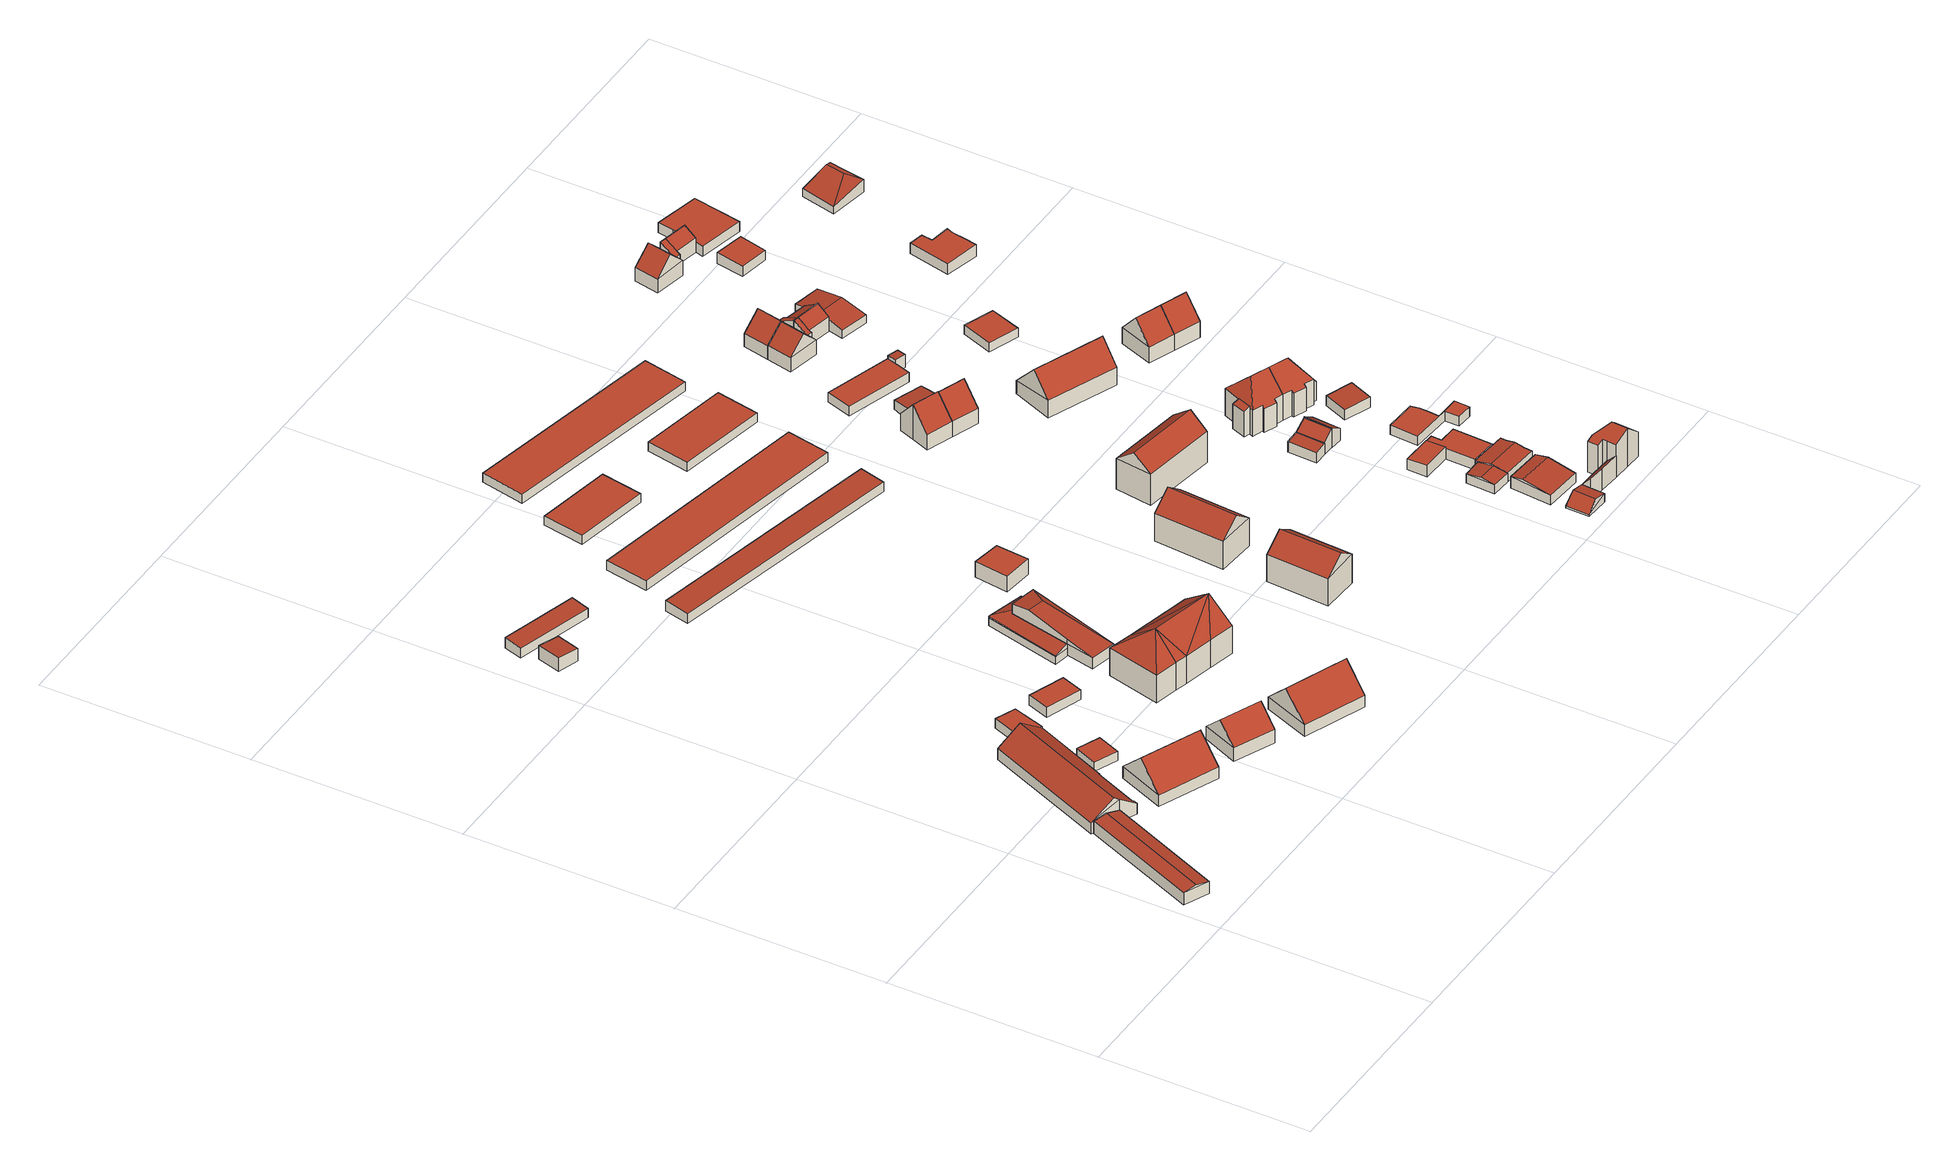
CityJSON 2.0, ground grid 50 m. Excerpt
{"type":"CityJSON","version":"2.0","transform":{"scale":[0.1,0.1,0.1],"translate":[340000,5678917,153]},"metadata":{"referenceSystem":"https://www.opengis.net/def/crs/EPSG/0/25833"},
"CityObjects":{
"building1":{"type":"Building","attributes":{"Dachtyp_tdc":"tdcGableRoof","Gemeindeschluessel":14729160,"Dachneigung":11.27,"QualitaetDacherkennung":85,"Geometrietyp2DReferenz":"3000","function":"31001_9998","roofType":"3100","measuredHeight":3.88},"geometry":[{"type":"MultiSurface","lod":"2","boundaries":[[[0,1,2,3]],[[1,4,5,2]],[[4,6,7,5]],[[6,0,3,7]],[[4,1,8]],[[0,6,9]],[[1,0,9,8]],[[6,4,8,9]],[[3,2,5,7]]],"semantics":{"surfaces":[{"type":"WallSurface"},{"type":"RoofSurface"},{"type":"GroundSurface"}],"values":[0,0,0,0,0,0,1,1,2]}}]},
"building2":{"type":"Building","attributes":{"Dachtyp_tdc":"tdcFreeFormRoof","Gemeindeschluessel":14729160,"Dachneigung":34.4,"QualitaetDacherkennung":90,"Geometrietyp2DReferenz":"3000","function":"31001_9998","roofType":"5000","measuredHeight":6.71},"geometry":[{"type":"MultiSurface","lod":"2","boundaries":[[[10,11,12,13]],[[11,14,15,12]],[[14,16,17,15]],[[16,18,19,17]],[[18,20,21,19]],[[20,22,23,21]],[[22,24,25,23]],[[24,26,27,25]],[[26,28,29,27]],[[28,10,13,29]],[[16,14,11,10,30,31,22,20,18]],[[30,28,26,24,31]],[[10,28,30]],[[24,22,31]],[[13,12,15,17,19,21,23,25,27,29]]],"semantics":{"surfaces":[{"type":"WallSurface"},{"type":"RoofSurface"},{"type":"GroundSurface"}],"values":[0,0,0,0,0,0,0,0,0,0,1,1,0,0,2]}}]},
"building3":{"type":"Building","attributes":{"Dachtyp_tdc":"tdcGableRoof","Gemeindeschluessel":14729160,"Dachneigung":44.48,"QualitaetDacherkennung":69,"Geometrietyp2DReferenz":"3000","function":"31001_9998","roofType":"3100","measuredHeight":8.86},"geometry":[{"type":"MultiSurface","lod":"2","boundaries":[[[32,33,34,35]],[[33,36,37,34]],[[36,38,39,37]],[[38,32,35,39]],[[36,33,40]],[[32,38,41]],[[33,32,41,40]],[[38,36,40,41]],[[35,34,37,39]]],"semantics":{"surfaces":[{"type":"WallSurface"},{"type":"RoofSurface"},{"type":"GroundSurface"}],"values":[0,0,0,0,0,0,1,1,2]}}]},
"building4":{"type":"Building","attributes":{"Dachtyp_tdc":"tdcPolyFlatRoof","Gemeindeschluessel":14729160,"Dachneigung":0,"QualitaetDacherkennung":72,"Geometrietyp2DReferenz":"3000","function":"31001_9998","roofType":"1000","measuredHeight":2.42},"geometry":[{"type":"MultiSurface","lod":"2","boundaries":[[[42,43,44,45]],[[43,46,47,44]],[[46,48,49,47]],[[48,42,45,49]],[[48,46,43,42]],[[45,44,47,49]]],"semantics":{"surfaces":[{"type":"WallSurface"},{"type":"RoofSurface"},{"type":"GroundSurface"}],"values":[0,0,0,0,1,2]}}]},
"building5":{"type":"Building","attributes":{"Dachtyp_tdc":"tdcPolyFlatRoof","Gemeindeschluessel":14729160,"Dachneigung":3.66,"QualitaetDacherkennung":68,"Geometrietyp2DReferenz":"3000","function":"31001_9998","roofType":"2100","measuredHeight":3.54},"geometry":[{"type":"MultiSurface","lod":"2","boundaries":[[[50,51,52,53]],[[51,54,55,52]],[[54,56,57,55]],[[56,50,53,57]],[[56,54,51,50]],[[53,52,55,57]]],"semantics":{"surfaces":[{"type":"WallSurface"},{"type":"RoofSurface"},{"type":"GroundSurface"}],"values":[0,0,0,0,1,2]}}]},
"building6":{"type":"Building","attributes":{"Dachtyp_tdc":"tdcPolyFlatRoof","Gemeindeschluessel":14729160,"Dachneigung":0,"QualitaetDacherkennung":80,"Geometrietyp2DReferenz":"3000","function":"31001_9998","roofType":"1000","measuredHeight":2.44},"geometry":[{"type":"MultiSurface","lod":"2","boundaries":[[[58,59,60,61]],[[59,62,63,60]],[[62,64,65,63]],[[64,58,61,65]],[[64,62,59,58]],[[61,60,63,65]]],"semantics":{"surfaces":[{"type":"WallSurface"},{"type":"RoofSurface"},{"type":"GroundSurface"}],"values":[0,0,0,0,1,2]}}]},
"building7":{"type":"Building","attributes":{"Dachtyp_tdc":"tdcPolyFlatRoof","Gemeindeschluessel":14729160,"Dachneigung":3.51,"QualitaetDacherkennung":52,"Geometrietyp2DReferenz":"3000","function":"31001_9998","roofType":"2100","measuredHeight":2.77},"geometry":[{"type":"MultiSurface","lod":"2","boundaries":[[[66,67,68,69]],[[67,70,71,68]],[[70,72,73,71]],[[72,66,69,73]],[[72,70,67,66]],[[69,68,71,73]]],"semantics":{"surfaces":[{"type":"WallSurface"},{"type":"RoofSurface"},{"type":"GroundSurface"}],"values":[0,0,0,0,1,2]}}]},
"building8":{"type":"Building","attributes":{"Dachtyp_tdc":"tdcGableRoof","Gemeindeschluessel":14729160,"Dachneigung":44.26,"QualitaetDacherkennung":66,"Geometrietyp2DReferenz":"3000","function":"31001_9998","roofType":"3100","measuredHeight":7.88},"geometry":[{"type":"MultiSurface","lod":"2","boundaries":[[[74,75,76,77]],[[75,78,79,76]],[[78,80,81,79]],[[80,74,77,81]],[[78,75,82]],[[74,80,83]],[[75,74,83,82]],[[80,78,82,83]],[[77,76,79,81]]],"semantics":{"surfaces":[{"type":"WallSurface"},{"type":"RoofSurface"},{"type":"GroundSurface"}],"values":[0,0,0,0,0,0,1,1,2]}}]},
"building9":{"type":"Building","attributes":{"Dachtyp_tdc":"tdcPolyFlatRoof","Gemeindeschluessel":14729160,"Dachneigung":0,"QualitaetDacherkennung":85,"Geometrietyp2DReferenz":"3000","function":"31001_9998","roofType":"1000","measuredHeight":2.5},"geometry":[{"type":"MultiSurface","lod":"2","boundaries":[[[84,85,86,87]],[[85,88,89,86]],[[88,90,91,89]],[[90,84,87,91]],[[90,88,85,84]],[[87,86,89,91]]],"semantics":{"surfaces":[{"type":"WallSurface"},{"type":"RoofSurface"},{"type":"GroundSurface"}],"values":[0,0,0,0,1,2]}}]},
"building10":{"type":"Building","attributes":{"Dachtyp_tdc":"tdcGableRoof","Gemeindeschluessel":14729160,"Dachneigung":44.26,"QualitaetDacherkennung":69,"Geometrietyp2DReferenz":"3000","function":"31001_9998","roofType":"3100","measuredHeight":8.85},"geometry":[{"type":"MultiSurface","lod":"2","boundaries":[[[92,93,94,95]],[[93,96,97,94]],[[96,98,99,97]],[[98,92,95,99]],[[96,93,100]],[[92,98,101]],[[93,92,101,100]],[[98,96,100,101]],[[95,94,97,99]]],"semantics":{"surfaces":[{"type":"WallSurface"},{"type":"RoofSurface"},{"type":"GroundSurface"}],"values":[0,0,0,0,0,0,1,1,2]}}]},
"building11":{"type":"Building","attributes":{"Dachtyp_tdc":"tdcFreeFormRoof","Gemeindeschluessel":14729160,"Dachneigung":36.42,"QualitaetDacherkennung":61,"Geometrietyp2DReferenz":"3000","function":"31001_9998","roofType":"5000","measuredHeight":11.93},"geometry":[{"type":"MultiSurface","lod":"2","boundaries":[[[102,103,104,105]],[[103,106,107,104]],[[106,108,109,107]],[[108,110,111,109]],[[110,112,113,111]],[[112,114,115,113]],[[114,116,117,115]],[[116,102,105,117]],[[118,112,110]],[[118,114,112]],[[119,114,118]],[[119,116,114]],[[116,119,102]],[[118,110,108]],[[106,118,108]],[[106,119,118]],[[119,106,103]],[[119,103,102]],[[105,104,107,109,111,113,115,117]]],"semantics":{"surfaces":[{"type":"WallSurface"},{"type":"RoofSurface"},{"type":"GroundSurface"}],"values":[0,0,0,0,0,0,0,0,1,1,1,1,1,0,1,1,1,1,2]}}]},
"building12":{"type":"Building","attributes":{"Dachtyp_tdc":"tdcFreeFormRoof","Gemeindeschluessel":14729160,"Dachneigung":10.56,"QualitaetDacherkennung":17,"Geometrietyp2DReferenz":"3000","function":"31001_9998","roofType":"5000","measuredHeight":6.19},"geometry":[{"type":"MultiSurface","lod":"2","boundaries":[[[120,121,122,123]],[[121,124,125,122]],[[124,126,127,125]],[[126,128,129,127]],[[128,120,123,129]],[[130,131,120]],[[130,132,133,131]],[[133,134,121,120,131]],[[121,134,124]],[[124,134,133,132,126]],[[126,132,130,128]],[[128,130,120]],[[123,122,125,127,129]]],"semantics":{"surfaces":[{"type":"WallSurface"},{"type":"RoofSurface"},{"type":"GroundSurface"}],"values":[0,0,0,0,0,1,1,1,0,0,0,0,2]}}]},
"building13":{"type":"Building","attributes":{"Dachtyp_tdc":"tdcFreeFormRoof","Gemeindeschluessel":14729160,"Dachneigung":11.54,"QualitaetDacherkennung":55,"Geometrietyp2DReferenz":"3000","function":"31001_9998","roofType":"5000","measuredHeight":3.38},"geometry":[{"type":"MultiSurface","lod":"2","boundaries":[[[135,136,137,138]],[[136,139,140,137]],[[139,141,142,140]],[[141,143,144,142]],[[143,145,146,144]],[[145,147,148,146]],[[147,135,138,148]],[[149,150,143]],[[143,151,149]],[[149,151,152,153,124,154]],[[150,145,143]],[[145,150,149,154,147]],[[147,154,124,135]],[[135,124,153,136]],[[136,153,152,139]],[[139,152,151,141]],[[141,151,143]],[[138,137,140,142,144,146,148]]],"semantics":{"surfaces":[{"type":"WallSurface"},{"type":"RoofSurface"},{"type":"GroundSurface"}],"values":[0,0,0,0,0,0,0,1,1,1,1,0,0,0,0,0,0,2]}}]},
"building14":{"type":"Building","attributes":{"Dachtyp_tdc":"tdcPolyFlatRoof","Gemeindeschluessel":14729160,"Dachneigung":2.76,"QualitaetDacherkennung":86,"Geometrietyp2DReferenz":"3000","function":"31001_2463","roofType":"2100","measuredHeight":2.7},"geometry":[{"type":"MultiSurface","lod":"2","boundaries":[[[155,156,157,158]],[[156,159,160,157]],[[159,161,162,160]],[[161,155,158,162]],[[161,159,156,155]],[[158,157,160,162]]],"semantics":{"surfaces":[{"type":"WallSurface"},{"type":"RoofSurface"},{"type":"GroundSurface"}],"values":[0,0,0,0,1,2]}}]},
"building15":{"type":"Building","attributes":{"Dachtyp_tdc":"tdcPolyFlatRoof","Gemeindeschluessel":14729160,"Dachneigung":0,"QualitaetDacherkennung":93,"Geometrietyp2DReferenz":"3000","function":"31001_2463","roofType":"1000","measuredHeight":2.31},"geometry":[{"type":"MultiSurface","lod":"2","boundaries":[[[163,164,165,166]],[[164,167,168,165]],[[167,169,170,168]],[[169,163,166,170]],[[169,167,164,163]],[[166,165,168,170]]],"semantics":{"surfaces":[{"type":"WallSurface"},{"type":"RoofSurface"},{"type":"GroundSurface"}],"values":[0,0,0,0,1,2]}}]},
"building16":{"type":"Building","attributes":{"Dachtyp_tdc":"tdcPolyFlatRoof","Gemeindeschluessel":14729160,"Dachneigung":0,"QualitaetDacherkennung":73,"Geometrietyp2DReferenz":"3000","function":"31001_9998","roofType":"1000","measuredHeight":3.99},"geometry":[{"type":"MultiSurface","lod":"2","boundaries":[[[171,172,173,174]],[[172,175,176,173]],[[175,177,178,176]],[[177,171,174,178]],[[177,175,172,171]],[[174,173,176,178]]],"semantics":{"surfaces":[{"type":"WallSurface"},{"type":"RoofSurface"},{"type":"GroundSurface"}],"values":[0,0,0,0,1,2]}}]},
"building17":{"type":"Building","attributes":{"Dachtyp_tdc":"tdcPolyFlatRoof","Gemeindeschluessel":14729160,"Dachneigung":0,"QualitaetDacherkennung":93,"Geometrietyp2DReferenz":"3000","function":"31001_2463","roofType":"1000","measuredHeight":2.4},"geometry":[{"type":"MultiSurface","lod":"2","boundaries":[[[179,180,181,182]],[[180,183,184,181]],[[183,185,186,184]],[[185,179,182,186]],[[185,183,180,179]],[[182,181,184,186]]],"semantics":{"surfaces":[{"type":"WallSurface"},{"type":"RoofSurface"},{"type":"GroundSurface"}],"values":[0,0,0,0,1,2]}}]},
"building18":{"type":"Building","attributes":{"Dachtyp_tdc":"tdcGableRoof","Gemeindeschluessel":14729160,"Dachneigung":35.87,"QualitaetDacherkennung":83,"Geometrietyp2DReferenz":"3000","function":"31001_9998","roofType":"3100","measuredHeight":10.42},"geometry":[{"type":"MultiSurface","lod":"2","boundaries":[[[187,188,189,190]],[[188,191,192,189]],[[191,193,194,192]],[[193,187,190,194]],[[191,188,195]],[[187,193,196]],[[188,187,196,195]],[[193,191,195,196]],[[190,189,192,194]]],"semantics":{"surfaces":[{"type":"WallSurface"},{"type":"RoofSurface"},{"type":"GroundSurface"}],"values":[0,0,0,0,0,0,1,1,2]}}]},
"building19":{"type":"Building","attributes":{"Dachtyp_tdc":"tdcGableRoof","Gemeindeschluessel":14729160,"Dachneigung":37.66,"QualitaetDacherkennung":88,"Geometrietyp2DReferenz":"3000","function":"31001_9998","roofType":"3100","measuredHeight":10.89},"geometry":[{"type":"MultiSurface","lod":"2","boundaries":[[[197,198,199,200]],[[198,201,202,199]],[[201,203,204,202]],[[203,197,200,204]],[[201,198,205]],[[197,203,206]],[[198,197,206,205]],[[203,201,205,206]],[[200,199,202,204]]],"semantics":{"surfaces":[{"type":"WallSurface"},{"type":"RoofSurface"},{"type":"GroundSurface"}],"values":[0,0,0,0,0,0,1,1,2]}}]},
"building20":{"type":"Building","attributes":{"Dachtyp_tdc":"tdcPolyFlatRoof","Gemeindeschluessel":14729160,"Dachneigung":0,"QualitaetDacherkennung":94,"Geometrietyp2DReferenz":"3000","function":"31001_2463","roofType":"1000","measuredHeight":2.39},"geometry":[{"type":"MultiSurface","lod":"2","boundaries":[[[207,208,209,210]],[[208,211,212,209]],[[211,213,214,212]],[[213,207,210,214]],[[213,211,208,207]],[[210,209,212,214]]],"semantics":{"surfaces":[{"type":"WallSurface"},{"type":"RoofSurface"},{"type":"GroundSurface"}],"values":[0,0,0,0,1,2]}}]},
"building21":{"type":"Building","attributes":{"Dachtyp_tdc":"tdcPolyFlatRoof","Gemeindeschluessel":14729160,"Dachneigung":0,"QualitaetDacherkennung":95,"Geometrietyp2DReferenz":"3000","function":"31001_2463","roofType":"1000","measuredHeight":2.32},"geometry":[{"type":"MultiSurface","lod":"2","boundaries":[[[215,216,217,218]],[[216,219,220,217]],[[219,221,222,220]],[[221,215,218,222]],[[221,219,216,215]],[[218,217,220,222]]],"semantics":{"surfaces":[{"type":"WallSurface"},{"type":"RoofSurface"},{"type":"GroundSurface"}],"values":[0,0,0,0,1,2]}}]},
"building22":{"type":"Building","attributes":{"Dachtyp_tdc":"tdcGableRoof","Gemeindeschluessel":14729160,"Dachneigung":38.51,"QualitaetDacherkennung":85,"Geometrietyp2DReferenz":"3000","function":"31001_9998","roofType":"3100","measuredHeight":11.48},"geometry":[{"type":"MultiSurface","lod":"2","boundaries":[[[223,224,225,226]],[[224,227,228,225]],[[227,229,230,228]],[[229,223,226,230]],[[227,224,231]],[[223,229,232]],[[224,223,232,231]],[[229,227,231,232]],[[226,225,228,230]]],"semantics":{"surfaces":[{"type":"WallSurface"},{"type":"RoofSurface"},{"type":"GroundSurface"}],"values":[0,0,0,0,0,0,1,1,2]}}]},
"building23":{"type":"Building","attributes":{"Dachtyp_tdc":"tdcGableRoof","Gemeindeschluessel":14729160,"Dachneigung":49.03,"QualitaetDacherkennung":80,"Geometrietyp2DReferenz":"3000","function":"31001_9998","roofType":"3100","measuredHeight":9.1},"geometry":[{"type":"MultiSurface","lod":"2","boundaries":[[[233,234,235,236]],[[234,237,238,235]],[[237,239,240,238]],[[239,241,242,240]],[[241,243,244,242]],[[243,245,246,244]],[[245,247,248,246]],[[247,249,250,248]],[[249,251,252,250]],[[251,233,236,252]],[[247,245,243,241]],[[241,239,237,234,233,251,249,247]],[[236,235,238,240,242,244,246,248,250,252]]],"semantics":{"surfaces":[{"type":"WallSurface"},{"type":"RoofSurface"},{"type":"GroundSurface"}],"values":[0,0,0,0,0,0,0,0,0,0,1,1,2]}}]},
"building24":{"type":"Building","attributes":{"Dachtyp_tdc":"tdcGableRoof","Gemeindeschluessel":14729160,"Dachneigung":48.95,"QualitaetDacherkennung":77,"Geometrietyp2DReferenz":"3000","function":"31001_9998","roofType":"3100","measuredHeight":9.07},"geometry":[{"type":"MultiSurface","lod":"2","boundaries":[[[253,254,240,255]],[[254,256,238,240]],[[256,257,258,238]],[[257,259,260,258]],[[259,261,262,260]],[[261,263,264,262]],[[263,265,266,264]],[[265,267,268,266]],[[267,243,244,268]],[[243,253,255,244]],[[265,263,261,259,257,256,254,253]],[[253,243,267,265]],[[255,240,238,258,260,262,264,266,268,244]]],"semantics":{"surfaces":[{"type":"WallSurface"},{"type":"RoofSurface"},{"type":"GroundSurface"}],"values":[0,0,0,0,0,0,0,0,0,0,1,1,2]}}]},
"building25":{"type":"Building","attributes":{"Dachtyp_tdc":"tdcPolyFlatRoof","Gemeindeschluessel":14729160,"Dachneigung":8.47,"QualitaetDacherkennung":76,"Geometrietyp2DReferenz":"3000","function":"31001_9998","roofType":"2100","measuredHeight":3.22},"geometry":[{"type":"MultiSurface","lod":"2","boundaries":[[[269,270,271,272]],[[270,273,274,271]],[[273,275,276,274]],[[275,277,278,276]],[[277,279,280,278]],[[279,281,282,280]],[[281,283,284,282]],[[283,285,286,284]],[[285,269,272,286]],[[285,283,281,279,277,275,273,270,269]],[[272,271,274,276,278,280,282,284,286]]],"semantics":{"surfaces":[{"type":"WallSurface"},{"type":"RoofSurface"},{"type":"GroundSurface"}],"values":[0,0,0,0,0,0,0,0,0,1,2]}}]},
"building26":{"type":"Building","attributes":{"Dachtyp_tdc":"tdcFreeFormRoof","Gemeindeschluessel":14729160,"Dachneigung":43.39,"QualitaetDacherkennung":35,"Geometrietyp2DReferenz":"3000","function":"31001_9998","roofType":"5000","measuredHeight":2.93},"geometry":[{"type":"MultiSurface","lod":"2","boundaries":[[[287,288,289,290]],[[288,291,292,289]],[[291,293,294,292]],[[293,295,296,294]],[[295,287,290,296]],[[293,291,297,298,295]],[[298,297,288,287]],[[291,288,297]],[[287,295,298]],[[290,289,292,294,296]]],"semantics":{"surfaces":[{"type":"WallSurface"},{"type":"RoofSurface"},{"type":"GroundSurface"}],"values":[0,0,0,0,0,1,1,0,0,2]}}]},
"building27":{"type":"Building","attributes":{"Gemeindeschluessel":14729160,"Geometrietyp2DReferenz":"3000","function":"31001_9998","roofType":"9999"},"children":["building27-1","building27-2"]},
"building27-1":{"type":"BuildingPart","attributes":{"Dachtyp_tdc":"tdcPolyFlatRoof","Dachneigung":3.77,"QualitaetDacherkennung":62,"Geometrietyp2DReferenz":"3000","roofType":"2100","measuredHeight":3.39},"parents":["building27"],"geometry":[{"type":"MultiSurface","lod":"2","boundaries":[[[299,300,301,302,303]],[[300,304,305,301]],[[304,306,307,308,305]],[[304,300,299,306]],[[308,302,301,305]],[[299,303,307,306]],[[303,302,308,307]]],"semantics":{"surfaces":[{"type":"WallSurface"},{"type":"RoofSurface"},{"type":"GroundSurface"},{"type":"ClosureSurface"}],"values":[0,0,0,1,2,0,3]}}]},
"building27-2":{"type":"BuildingPart","attributes":{"Dachtyp_tdc":"tdcPolyFlatRoof","Dachneigung":0,"QualitaetDacherkennung":76,"Geometrietyp2DReferenz":"3000","roofType":"1000","measuredHeight":2.5},"parents":["building27"],"geometry":[{"type":"MultiSurface","lod":"2","boundaries":[[[309,310,311,312]],[[310,303,302,311]],[[307,313,314,308]],[[313,309,312,314]],[[313,307,303,310,309]],[[312,311,302,308,314]],[[308,302,303,307]]],"semantics":{"surfaces":[{"type":"WallSurface"},{"type":"RoofSurface"},{"type":"GroundSurface"},{"type":"ClosureSurface"}],"values":[0,0,0,0,1,2,3]}}]},
"building28":{"type":"Building","attributes":{"Dachtyp_tdc":"tdcPolyFlatRoof","Gemeindeschluessel":14729160,"Dachneigung":5.16,"QualitaetDacherkennung":92,"Geometrietyp2DReferenz":"3000","function":"31001_9998","roofType":"2100","measuredHeight":2.86},"geometry":[{"type":"MultiSurface","lod":"2","boundaries":[[[315,316,317,318]],[[316,319,320,317]],[[319,321,322,320]],[[321,315,318,322]],[[321,319,316,315]],[[318,317,320,322]]],"semantics":{"surfaces":[{"type":"WallSurface"},{"type":"RoofSurface"},{"type":"GroundSurface"}],"values":[0,0,0,0,1,2]}}]},
"building29":{"type":"Building","attributes":{"Dachtyp_tdc":"tdcGableRoof","Gemeindeschluessel":14729160,"Dachneigung":10.09,"QualitaetDacherkennung":62,"Geometrietyp2DReferenz":"3000","function":"31001_9998","roofType":"3100","measuredHeight":3.64},"geometry":[{"type":"MultiSurface","lod":"2","boundaries":[[[323,324,325,326]],[[324,327,328,325]],[[327,329,330,328]],[[329,323,326,330]],[[327,324,331]],[[323,329,332]],[[324,323,332,331]],[[329,327,331,332]],[[326,325,328,330]]],"semantics":{"surfaces":[{"type":"WallSurface"},{"type":"RoofSurface"},{"type":"GroundSurface"}],"values":[0,0,0,0,0,0,1,1,2]}}]},
"building30":{"type":"Building","attributes":{"Dachtyp_tdc":"tdcPolyFlatRoof","Gemeindeschluessel":14729160,"Dachneigung":33.95,"QualitaetDacherkennung":91,"Geometrietyp2DReferenz":"3000","function":"31001_9998","roofType":"2100","measuredHeight":4.88},"geometry":[{"type":"MultiSurface","lod":"2","boundaries":[[[333,334,335,317]],[[334,336,337,335]],[[336,338,320,337]],[[338,333,317,320]],[[338,336,334,333]],[[317,335,337,320]]],"semantics":{"surfaces":[{"type":"WallSurface"},{"type":"RoofSurface"},{"type":"GroundSurface"}],"values":[0,0,0,0,1,2]}}]},
"building31":{"type":"Building","attributes":{"Gemeindeschluessel":14729160,"Geometrietyp2DReferenz":"3000","function":"31001_9998","roofType":"9999"},"children":["building31-1","building31-2","building31-3","building31-4"]},
"building31-1":{"type":"BuildingPart","attributes":{"Dachtyp_tdc":"tdcGableRoof","Dachneigung":10.08,"QualitaetDacherkennung":80,"Geometrietyp2DReferenz":"3000","roofType":"3100","measuredHeight":2.95},"parents":["building31"],"geometry":[{"type":"MultiSurface","lod":"2","boundaries":[[[339,340,341,342]],[[340,343,344,341]],[[343,345,346,344]],[[343,340,347]],[[340,339,348,347]],[[345,343,347,348,349]],[[342,341,344,346,350]],[[342,350,351,339]],[[350,346,345,351]],[[339,351,349,348]],[[349,351,345]]],"semantics":{"surfaces":[{"type":"WallSurface"},{"type":"RoofSurface"},{"type":"GroundSurface"},{"type":"ClosureSurface"}],"values":[0,0,0,0,1,1,2,3,3,3,3]}}]},
"building31-2":{"type":"BuildingPart","attributes":{"Dachtyp_tdc":"tdcPolyFlatRoof","Dachneigung":2.7,"QualitaetDacherkennung":82,"Geometrietyp2DReferenz":"3000","roofType":"2100","measuredHeight":3.03},"parents":["building31"],"geometry":[{"type":"MultiSurface","lod":"2","boundaries":[[[352,353,354,355,356]],[[353,357,358,354]],[[357,359,360,361,358]],[[357,353,352,359]],[[361,355,354,358]],[[356,360,359,352]],[[356,355,361,360]]],"semantics":{"surfaces":[{"type":"WallSurface"},{"type":"RoofSurface"},{"type":"GroundSurface"},{"type":"ClosureSurface"}],"values":[0,0,0,1,2,0,3]}}]},
"building31-3":{"type":"BuildingPart","attributes":{"Dachtyp_tdc":"tdcGableRoof","Dachneigung":10.28,"QualitaetDacherkennung":72,"Geometrietyp2DReferenz":"3000","roofType":"3100","measuredHeight":3.1},"parents":["building31"],"geometry":[{"type":"MultiSurface","lod":"2","boundaries":[[[362,363,364,365]],[[363,366,367,364]],[[366,368,369,367]],[[368,370,371,369]],[[370,372,373,371]],[[372,374,375,373]],[[374,376,339,342,375]],[[377,378,379,346,345]],[[380,376,374,372,370]],[[370,368,366,363,362,378,377,380]],[[365,364,367,369,371,373,375,342,350,346,379]],[[349,348,339,376,380]],[[350,342,339,351]],[[351,339,348,349]],[[377,345,349,380]],[[350,351,345,346]],[[345,351,349]],[[365,379,378,362]]],"semantics":{"surfaces":[{"type":"WallSurface"},{"type":"RoofSurface"},{"type":"GroundSurface"},{"type":"ClosureSurface"}],"values":[0,0,0,0,0,0,0,0,1,1,2,0,3,3,0,3,3,3]}}]},
"building31-4":{"type":"BuildingPart","attributes":{"Dachtyp_tdc":"tdcPolyFlatRoof","Dachneigung":0,"QualitaetDacherkennung":62,"Geometrietyp2DReferenz":"3000","roofType":"1000","measuredHeight":2.67},"parents":["building31"],"geometry":[{"type":"MultiSurface","lod":"2","boundaries":[[[381,356,355,379,378]],[[360,382,383,361]],[[382,384,385,383]],[[384,386,387,385]],[[386,388,362,365,387]],[[388,386,384,382,360,356,381]],[[379,355,361,383,385,387,365]],[[361,355,356,360]],[[378,362,388,381]],[[378,379,365,362]]],"semantics":{"surfaces":[{"type":"WallSurface"},{"type":"RoofSurface"},{"type":"GroundSurface"},{"type":"ClosureSurface"}],"values":[0,0,0,0,0,1,2,3,0,3]}}]},
"building32":{"type":"Building","attributes":{"Dachtyp_tdc":"tdcPolyFlatRoof","Gemeindeschluessel":14729160,"Dachneigung":33.75,"QualitaetDacherkennung":91,"Geometrietyp2DReferenz":"3000","function":"31001_9998","roofType":"2100","measuredHeight":5.13},"geometry":[{"type":"MultiSurface","lod":"2","boundaries":[[[389,390,391,392]],[[390,393,394,391]],[[393,395,396,394]],[[395,389,392,396]],[[395,393,390,389]],[[392,391,394,396]]],"semantics":{"surfaces":[{"type":"WallSurface"},{"type":"RoofSurface"},{"type":"GroundSurface"}],"values":[0,0,0,0,1,2]}}]},
"building33":{"type":"Building","attributes":{"Gemeindeschluessel":14729160,"Geometrietyp2DReferenz":"3000","function":"31001_9998","roofType":"9999"},"children":["building33-1","building33-2","building33-3"]},
"building33-1":{"type":"BuildingPart","attributes":{"Dachtyp_tdc":"tdcPolyFlatRoof","Dachneigung":31.65,"QualitaetDacherkennung":74,"Geometrietyp2DReferenz":"3000","roofType":"2100","measuredHeight":5.71},"parents":["building33"],"geometry":[{"type":"MultiSurface","lod":"2","boundaries":[[[397,398,399,400]],[[398,401,402,399]],[[403,397,400,404,405]],[[403,406,401,398,397]],[[400,399,402,404]],[[405,406,403]],[[404,402,401,406,405]]],"semantics":{"surfaces":[{"type":"WallSurface"},{"type":"RoofSurface"},{"type":"GroundSurface"},{"type":"ClosureSurface"}],"values":[0,0,0,1,2,0,3]}}]},
"building33-2":{"type":"BuildingPart","attributes":{"Dachtyp_tdc":"tdcPolyFlatRoof","Dachneigung":30.3,"QualitaetDacherkennung":87,"Geometrietyp2DReferenz":"3000","roofType":"2100","measuredHeight":5.66},"parents":["building33"],"geometry":[{"type":"MultiSurface","lod":"2","boundaries":[[[407,405,404,408,409]],[[410,411,402,401]],[[410,412,413,411]],[[410,401,406,405,407,414,412]],[[413,408,404,402,411]],[[409,414,407]],[[408,413,412,414,409]],[[401,402,404,405,406]]],"semantics":{"surfaces":[{"type":"WallSurface"},{"type":"RoofSurface"},{"type":"GroundSurface"},{"type":"ClosureSurface"}],"values":[0,0,0,1,2,0,3,3]}}]},
"building33-3":{"type":"BuildingPart","attributes":{"Dachtyp_tdc":"tdcGableRoof","Dachneigung":44.41,"QualitaetDacherkennung":79,"Geometrietyp2DReferenz":"3000","roofType":"3100","measuredHeight":7.56},"parents":["building33"],"geometry":[{"type":"MultiSurface","lod":"2","boundaries":[[[415,416,417,418]],[[416,409,408,417]],[[419,415,418,420]],[[409,416,421]],[[415,419,422]],[[416,415,422,421]],[[419,414,409,421,422]],[[418,417,408,413,420]],[[419,420,413,412,414]],[[412,413,408,409,414]]],"semantics":{"surfaces":[{"type":"WallSurface"},{"type":"RoofSurface"},{"type":"GroundSurface"},{"type":"ClosureSurface"}],"values":[0,0,0,0,0,1,1,2,0,3]}}]},
"building34":{"type":"Building","attributes":{"Gemeindeschluessel":14729160,"Geometrietyp2DReferenz":"3000","function":"31001_9998","roofType":"9999"},"children":["building34-1","building34-2"]},
"building34-1":{"type":"BuildingPart","attributes":{"Dachtyp_tdc":"tdcHipAndGableRoof","Dachneigung":43.51,"QualitaetDacherkennung":70,"Geometrietyp2DReferenz":"3000","roofType":"5000","measuredHeight":10.99},"parents":["building34"],"geometry":[{"type":"MultiSurface","lod":"2","boundaries":[[[423,424,425,426]],[[424,427,428,425]],[[427,429,430,428]],[[429,431,432,430]],[[431,433,434,432]],[[433,435,436,434]],[[437,438,439,440]],[[438,441,442,439]],[[441,443,444,442]],[[443,423,426,444]],[[438,437,435,433,445]],[[433,431,429,427,424,423,443,445]],[[443,441,438,445]],[[426,425,428,430,432,434,436,440,439,442,444]],[[440,436,435,437]]],"semantics":{"surfaces":[{"type":"WallSurface"},{"type":"RoofSurface"},{"type":"GroundSurface"},{"type":"ClosureSurface"}],"values":[0,0,0,0,0,0,0,0,0,0,1,1,1,2,3]}}]},
"building34-2":{"type":"BuildingPart","attributes":{"Dachtyp_tdc":"tdcPolyFlatRoof","Dachneigung":22.99,"QualitaetDacherkennung":50,"Geometrietyp2DReferenz":"3000","roofType":"2100","measuredHeight":7.03},"parents":["building34"],"geometry":[{"type":"MultiSurface","lod":"2","boundaries":[[[446,436,435]],[[446,447,448,436]],[[447,449,450,448]],[[449,451,440,450]],[[451,437,440]],[[451,449,447,446]],[[436,448,450,440]],[[435,437,451,446]],[[435,436,440,437]]],"semantics":{"surfaces":[{"type":"WallSurface"},{"type":"RoofSurface"},{"type":"GroundSurface"},{"type":"ClosureSurface"}],"values":[0,0,0,0,0,1,2,0,3]}}]},
"building35":{"type":"Building","attributes":{"Gemeindeschluessel":14729160,"Geometrietyp2DReferenz":"3000","function":"31001_9998","roofType":"9999"},"children":["building35-1","building35-2"]},
"building35-1":{"type":"BuildingPart","attributes":{"Dachtyp_tdc":"tdcPolyFlatRoof","Dachneigung":44.71,"QualitaetDacherkennung":62,"Geometrietyp2DReferenz":"3000","roofType":"2100","measuredHeight":5.5},"parents":["building35"],"geometry":[{"type":"MultiSurface","lod":"2","boundaries":[[[452,453,454,455]],[[453,456,457,454]],[[456,291,458,457]],[[291,459,460,458]],[[459,461,462,460]],[[461,459,291,456,453,452]],[[455,454,457,458,460,462]],[[455,462,461,452]]],"semantics":{"surfaces":[{"type":"WallSurface"},{"type":"RoofSurface"},{"type":"GroundSurface"},{"type":"ClosureSurface"}],"values":[0,0,0,0,0,1,2,3]}}]},
"building35-2":{"type":"BuildingPart","attributes":{"Dachtyp_tdc":"tdcHipAndGableRoof","Dachneigung":19.38,"QualitaetDacherkennung":49,"Geometrietyp2DReferenz":"3000","roofType":"5000","measuredHeight":9.91},"parents":["building35"],"geometry":[{"type":"MultiSurface","lod":"2","boundaries":[[[463,464,465,462,461]],[[464,466,467,465]],[[466,468,469,467]],[[468,470,471,469]],[[470,472,473,471]],[[472,474,475,473]],[[474,476,477,475]],[[476,478,452,455,477]],[[472,470,479]],[[470,468,466,464,463,478,476,479]],[[476,474,472,479]],[[455,462,465,467,469,471,473,475,477]],[[461,452,478,463]],[[461,462,455,452]]],"semantics":{"surfaces":[{"type":"WallSurface"},{"type":"RoofSurface"},{"type":"GroundSurface"},{"type":"ClosureSurface"}],"values":[0,0,0,0,0,0,0,0,1,1,1,2,0,3]}}]},
"building36":{"type":"Building","attributes":{"Dachtyp_tdc":"tdcGableRoof","Gemeindeschluessel":14729160,"Dachneigung":47.17,"QualitaetDacherkennung":61,"Geometrietyp2DReferenz":"3000","function":"31001_9998","roofType":"3100","measuredHeight":9.75},"geometry":[{"type":"MultiSurface","lod":"2","boundaries":[[[480,481,482,483]],[[481,484,485,482]],[[484,486,487,485]],[[486,480,483,487]],[[484,481,488]],[[480,486,489]],[[481,480,489,488]],[[486,484,488,489]],[[483,482,485,487]]],"semantics":{"surfaces":[{"type":"WallSurface"},{"type":"RoofSurface"},{"type":"GroundSurface"}],"values":[0,0,0,0,0,0,1,1,2]}}]},
"building37":{"type":"Building","attributes":{"Gemeindeschluessel":14729160,"Geometrietyp2DReferenz":"3000","function":"31001_9998","roofType":"9999"},"children":["building37-1","building37-2","building37-3"]},
"building37-1":{"type":"BuildingPart","attributes":{"Dachtyp_tdc":"tdcPolyFlatRoof","Dachneigung":31.05,"QualitaetDacherkennung":80,"Geometrietyp2DReferenz":"3000","roofType":"2100","measuredHeight":5.4},"parents":["building37"],"geometry":[{"type":"MultiSurface","lod":"2","boundaries":[[[490,491,492,493]],[[491,494,495,492]],[[494,496,497,498,495]],[[494,491,490,499,496]],[[498,493,492,495]],[[499,497,496]],[[490,493,498,497,499]]],"semantics":{"surfaces":[{"type":"WallSurface"},{"type":"RoofSurface"},{"type":"GroundSurface"},{"type":"ClosureSurface"}],"values":[0,0,0,1,2,0,3]}}]},
"building37-2":{"type":"BuildingPart","attributes":{"Dachtyp_tdc":"tdcPolyFlatRoof","Dachneigung":25.64,"QualitaetDacherkennung":74,"Geometrietyp2DReferenz":"3000","roofType":"2100","measuredHeight":5.29},"parents":["building37"],"geometry":[{"type":"MultiSurface","lod":"2","boundaries":[[[500,501,490,493,502]],[[497,503,409,504,498]],[[505,500,502,506]],[[505,507,503,497,499,501,500]],[[502,493,498,504,506]],[[499,490,501]],[[498,493,490,499,497]],[[507,409,503]],[[505,506,504,409,507]]],"semantics":{"surfaces":[{"type":"WallSurface"},{"type":"RoofSurface"},{"type":"GroundSurface"},{"type":"ClosureSurface"}],"values":[0,0,0,1,2,0,3,0,3]}}]},
"building37-3":{"type":"BuildingPart","attributes":{"Dachtyp_tdc":"tdcGableRoof","Dachneigung":44.28,"QualitaetDacherkennung":80,"Geometrietyp2DReferenz":"3000","roofType":"3100","measuredHeight":7.42},"parents":["building37"],"geometry":[{"type":"MultiSurface","lod":"2","boundaries":[[[508,509,510,511]],[[509,512,513,510]],[[409,508,511,504]],[[512,509,514]],[[508,409,515]],[[509,508,515,514]],[[409,507,512,514,515]],[[511,510,513,506,504]],[[507,505,506,513,512]],[[409,504,506,505,507]]],"semantics":{"surfaces":[{"type":"WallSurface"},{"type":"RoofSurface"},{"type":"GroundSurface"},{"type":"ClosureSurface"}],"values":[0,0,0,0,0,1,1,2,0,3]}}]},
"building38":{"type":"Building","attributes":{"Dachtyp_tdc":"tdcHipAndGableRoof","Gemeindeschluessel":14729160,"Dachneigung":43.32,"QualitaetDacherkennung":71,"Geometrietyp2DReferenz":"3000","function":"31001_9998","roofType":"5000","measuredHeight":10.93},"geometry":[{"type":"MultiSurface","lod":"2","boundaries":[[[516,517,518,519]],[[517,423,520,518]],[[423,443,521,520]],[[443,522,523,521]],[[522,524,525,523]],[[524,526,527,525]],[[526,528,529,527]],[[528,530,531,529]],[[530,532,533,531]],[[532,534,535,533]],[[534,536,537,535]],[[536,538,539,537]],[[538,516,519,539]],[[534,532,530,528,526,524,540]],[[524,522,443,540]],[[443,423,517,516,538,536,534,540]],[[519,518,520,521,523,525,527,529,531,533,535,537,539]]],"semantics":{"surfaces":[{"type":"WallSurface"},{"type":"RoofSurface"},{"type":"GroundSurface"}],"values":[0,0,0,0,0,0,0,0,0,0,0,0,0,1,1,1,2]}}]},
"building39":{"type":"Building","attributes":{"Dachtyp_tdc":"tdcPolyFlatRoof","Gemeindeschluessel":14729160,"Dachneigung":0,"QualitaetDacherkennung":59,"Geometrietyp2DReferenz":"3000","function":"31001_9998","roofType":"1000","measuredHeight":2.39},"geometry":[{"type":"MultiSurface","lod":"2","boundaries":[[[541,542,543,544]],[[542,545,546,543]],[[545,547,548,546]],[[547,549,550,548]],[[549,551,552,550]],[[551,553,554,552]],[[553,555,556,554]],[[555,557,558,556]],[[555,553,551,549,547,545,542,541,559,557]],[[558,560,544,543,546,548,550,552,554,556]],[[557,559,560,558]],[[559,541,544,560]]],"semantics":{"surfaces":[{"type":"WallSurface"},{"type":"RoofSurface"},{"type":"GroundSurface"}],"values":[0,0,0,0,0,0,0,0,1,2,0,0]}}]},
"building40":{"type":"Building","attributes":{"Dachtyp_tdc":"tdcPolyFlatRoof","Gemeindeschluessel":14729160,"Dachneigung":2.96,"QualitaetDacherkennung":82,"Geometrietyp2DReferenz":"3000","function":"31001_9998","roofType":"2100","measuredHeight":2.83},"geometry":[{"type":"MultiSurface","lod":"2","boundaries":[[[561,562,563,564]],[[562,565,566,563]],[[565,567,568,566]],[[567,561,564,568]],[[567,565,562,561]],[[564,563,566,568]]],"semantics":{"surfaces":[{"type":"WallSurface"},{"type":"RoofSurface"},{"type":"GroundSurface"}],"values":[0,0,0,0,1,2]}}]},
"building41":{"type":"Building","attributes":{"Dachtyp_tdc":"tdcFreeFormRoof","Gemeindeschluessel":14729160,"Dachneigung":10.01,"QualitaetDacherkennung":43,"Geometrietyp2DReferenz":"3000","function":"31001_9998","roofType":"5000","measuredHeight":3.3},"geometry":[{"type":"MultiSurface","lod":"2","boundaries":[[[569,570,571,572]],[[570,573,574,571]],[[573,575,576,574]],[[575,577,578,576]],[[577,579,580,578]],[[579,581,582,580]],[[581,569,572,582]],[[570,583,584,575,573]],[[583,569,581,579,577,584]],[[570,569,583]],[[577,575,584]],[[572,571,574,576,578,580,582]]],"semantics":{"surfaces":[{"type":"WallSurface"},{"type":"RoofSurface"},{"type":"GroundSurface"}],"values":[0,0,0,0,0,0,0,1,1,0,0,2]}}]},
"building42":{"type":"Building","attributes":{"Dachtyp_tdc":"tdcPolyFlatRoof","Gemeindeschluessel":14729160,"Dachneigung":0,"QualitaetDacherkennung":89,"Geometrietyp2DReferenz":"3000","function":"31001_9998","roofType":"1000","measuredHeight":2.24},"geometry":[{"type":"MultiSurface","lod":"2","boundaries":[[[585,586,587,588]],[[586,589,590,587]],[[589,591,592,590]],[[591,585,588,592]],[[591,589,586,585]],[[588,587,590,592]]],"semantics":{"surfaces":[{"type":"WallSurface"},{"type":"RoofSurface"},{"type":"GroundSurface"}],"values":[0,0,0,0,1,2]}}]},
"building43":{"type":"Building","attributes":{"Gemeindeschluessel":14729160,"Geometrietyp2DReferenz":"3000","function":"31001_9998","roofType":"9999"},"children":["building43-1","building43-2","building43-3"]},
"building43-1":{"type":"BuildingPart","attributes":{"Dachtyp_tdc":"tdcPolyFlatRoof","Dachneigung":29.09,"QualitaetDacherkennung":87,"Geometrietyp2DReferenz":"3000","roofType":"2100","measuredHeight":5.54},"parents":["building43"],"geometry":[{"type":"MultiSurface","lod":"2","boundaries":[[[593,594,595,596,597]],[[598,599,600,601,602]],[[599,603,604,600]],[[599,598,594,593,605,603]],[[604,596,595,601,600]],[[597,605,593]],[[596,604,603,605,597]],[[598,602,594]],[[602,601,595,594]]],"semantics":{"surfaces":[{"type":"WallSurface"},{"type":"RoofSurface"},{"type":"GroundSurface"},{"type":"ClosureSurface"}],"values":[0,0,0,1,2,0,3,0,3]}}]},
"building43-2":{"type":"BuildingPart","attributes":{"Dachtyp_tdc":"tdcGableRoof","Dachneigung":44.47,"QualitaetDacherkennung":76,"Geometrietyp2DReferenz":"3000","roofType":"3100","measuredHeight":7.51},"parents":["building43"],"geometry":[{"type":"MultiSurface","lod":"2","boundaries":[[[606,607,608,609]],[[607,597,596,608]],[[610,606,609,611]],[[597,607,612]],[[606,610,613]],[[607,606,613,612]],[[610,605,597,612,613]],[[609,608,596,604,611]],[[610,611,604,603,605]],[[603,604,596,597,605]]],"semantics":{"surfaces":[{"type":"WallSurface"},{"type":"RoofSurface"},{"type":"GroundSurface"},{"type":"ClosureSurface"}],"values":[0,0,0,0,0,1,1,2,0,3]}}]},
"building43-3":{"type":"BuildingPart","attributes":{"Dachtyp_tdc":"tdcPolyFlatRoof","Dachneigung":30.16,"QualitaetDacherkennung":73,"Geometrietyp2DReferenz":"3000","roofType":"2100","measuredHeight":5.53},"parents":["building43"],"geometry":[{"type":"MultiSurface","lod":"2","boundaries":[[[594,614,615,595]],[[614,616,617,615]],[[616,602,601,617]],[[616,614,594,602]],[[601,595,615,617]],[[595,601,602,594]]],"semantics":{"surfaces":[{"type":"WallSurface"},{"type":"RoofSurface"},{"type":"GroundSurface"},{"type":"ClosureSurface"}],"values":[0,0,0,1,2,3]}}]},
"building44":{"type":"Building","attributes":{"Dachtyp_tdc":"tdcGableRoof","Gemeindeschluessel":14729160,"Dachneigung":49.07,"QualitaetDacherkennung":75,"Geometrietyp2DReferenz":"3000","function":"31001_9998","roofType":"3100","measuredHeight":9.12},"geometry":[{"type":"MultiSurface","lod":"2","boundaries":[[[618,619,620,621]],[[619,622,623,620]],[[622,624,625,623]],[[624,618,621,625]],[[622,619,626]],[[618,624,627]],[[619,618,627,626]],[[624,622,626,627]],[[621,620,623,625]]],"semantics":{"surfaces":[{"type":"WallSurface"},{"type":"RoofSurface"},{"type":"GroundSurface"}],"values":[0,0,0,0,0,0,1,1,2]}}]},
"building45":{"type":"Building","attributes":{"Dachtyp_tdc":"tdcGableRoof","Gemeindeschluessel":14729160,"Dachneigung":48.88,"QualitaetDacherkennung":81,"Geometrietyp2DReferenz":"3000","function":"31001_9998","roofType":"3100","measuredHeight":9.04},"geometry":[{"type":"MultiSurface","lod":"2","boundaries":[[[619,628,629,620]],[[628,630,631,629]],[[630,622,623,631]],[[622,619,620,623]],[[630,628,632]],[[619,622,626]],[[628,619,626,632]],[[622,630,632,626]],[[620,629,631,623]]],"semantics":{"surfaces":[{"type":"WallSurface"},{"type":"RoofSurface"},{"type":"GroundSurface"}],"values":[0,0,0,0,0,0,1,1,2]}}]},
"building46":{"type":"Building","attributes":{"Dachtyp_tdc":"tdcPolyFlatRoof","Gemeindeschluessel":14729160,"Dachneigung":2.57,"QualitaetDacherkennung":87,"Geometrietyp2DReferenz":"3000","function":"31001_9998","roofType":"2100","measuredHeight":2.88},"geometry":[{"type":"MultiSurface","lod":"2","boundaries":[[[633,634,635,636]],[[634,637,638,635]],[[637,639,640,638]],[[639,633,636,640]],[[639,637,634,633]],[[636,635,638,640]]],"semantics":{"surfaces":[{"type":"WallSurface"},{"type":"RoofSurface"},{"type":"GroundSurface"}],"values":[0,0,0,0,1,2]}}]},
"building47":{"type":"Building","attributes":{"Dachtyp_tdc":"tdcPolyFlatRoof","Gemeindeschluessel":14729160,"Dachneigung":0,"QualitaetDacherkennung":72,"Geometrietyp2DReferenz":"3000","function":"31001_9998","roofType":"1000","measuredHeight":2.6},"geometry":[{"type":"MultiSurface","lod":"2","boundaries":[[[641,642,643,644]],[[642,645,646,643]],[[645,647,648,646]],[[647,649,650,648]],[[649,651,652,650]],[[651,653,654,652]],[[653,641,644,654]],[[653,651,649,647,645,642,641]],[[644,643,646,648,650,652,654]]],"semantics":{"surfaces":[{"type":"WallSurface"},{"type":"RoofSurface"},{"type":"GroundSurface"}],"values":[0,0,0,0,0,0,0,1,2]}}]},
"building48":{"type":"Building","attributes":{"Dachtyp_tdc":"tdcPolyFlatRoof","Gemeindeschluessel":14729160,"Dachneigung":2.68,"QualitaetDacherkennung":67,"Geometrietyp2DReferenz":"3000","function":"31001_9998","roofType":"2100","measuredHeight":3.01},"geometry":[{"type":"MultiSurface","lod":"2","boundaries":[[[655,656,657,658]],[[656,659,660,657]],[[659,661,662,660]],[[661,663,664,662]],[[663,665,666,664]],[[665,667,668,666]],[[667,669,670,668]],[[669,655,658,670]],[[669,667,665,663,661,659,656,655]],[[658,657,660,662,664,666,668,670]]],"semantics":{"surfaces":[{"type":"WallSurface"},{"type":"RoofSurface"},{"type":"GroundSurface"}],"values":[0,0,0,0,0,0,0,0,1,2]}}]},
"building49":{"type":"Building","attributes":{"Dachtyp_tdc":"tdcFreeFormRoof","Gemeindeschluessel":14729160,"Dachneigung":10.42,"QualitaetDacherkennung":27,"Geometrietyp2DReferenz":"3000","function":"31001_9998","roofType":"5000","measuredHeight":3.37},"geometry":[{"type":"MultiSurface","lod":"2","boundaries":[[[671,672,673,674]],[[672,675,676,673]],[[675,677,678,676]],[[677,679,680,678]],[[679,671,674,680]],[[672,681,682,675]],[[671,679,683,682,681]],[[682,683,677,675]],[[672,671,681]],[[679,677,683]],[[674,673,676,678,680]]],"semantics":{"surfaces":[{"type":"WallSurface"},{"type":"RoofSurface"},{"type":"GroundSurface"}],"values":[0,0,0,0,0,1,1,1,0,0,2]}}]}
},
"vertices":[
[30,104,40],[147,383,40],[147,383,8],[30,104,8],[207,356,39],[207,356,8],[90,78,39],[90,78,8],[176,370,46],[59,91,46],
[369,632,37],[292,453,38],[292,453,9],[369,632,9],[289,453,40],[289,453,9],[245,350,40],[245,350,9],[250,348,37],[250,348,9],[246,338,37],[246,338,9],[207,356,66],[207,356,9],[147,383,41],[147,383,9],[141,386,37],[141,386,9],[263,676,37],[263,676,9],[317,654,76],[194,362,76],
[327,418,47],[469,359,47],[469,359,17],[327,418,17],[424,248,46],[424,248,17],[281,307,46],[281,307,17],[447,304,105],[304,363,105],
[374,457,40],[318,480,40],[318,480,16],[374,457,16],[341,535,40],[341,535,16],[396,512,40],[396,512,16],
[52,1546,102],[1,1562,105],[1,1562,70],[52,1546,70],[17,1618,105],[17,1618,70],[68,1601,102],[68,1601,70],
[393,710,40],[369,632,40],[369,632,16],[393,710,16],[316,654,40],[316,654,16],[344,729,40],[344,729,16],
[3,1652,94],[16,1696,97],[16,1696,70],[3,1652,70],[200,1644,97],[200,1644,70],[188,1600,94],[188,1600,70],
[585,208,51],[489,250,51],[489,250,17],[585,208,17],[525,336,50],[525,336,17],[622,295,50],[622,295,17],[507,292,96],[603,251,96],
[509,622,45],[423,653,45],[423,653,20],[509,622,20],[441,705,45],[441,705,20],[527,674,45],[527,674,20],
[777,106,50],[630,164,50],[630,164,20],[777,106,20],[673,274,51],[673,274,20],[820,217,51],[820,217,20],[651,220,109],[799,162,109],
[577,482,91],[608,611,91],[608,611,20],[577,482,20],[665,597,91],[665,597,20],[828,559,91],[828,559,20],[798,431,91],[798,431,20],[735,446,91],[735,446,20],[664,462,91],[664,462,20],[635,469,91],[635,469,20],[813,495,140],[657,531,140],
[670,637,51],[607,651,51],[607,651,22],[670,637,22],[622,719,51],[622,719,22],[655,868,51],[655,868,22],[718,855,51],[718,855,22],[718,855,75],[687,814,84],[655,868,75],[645,823,84],[622,719,64],
[622,719,40],[585,725,40],[585,725,20],[622,719,20],[630,909,40],[630,909,20],[633,908,40],[633,908,20],[726,888,40],[726,888,20],[718,855,40],[718,855,20],[655,868,40],[655,868,20],[672,864,54],[685,861,53],[633,908,44],[630,909,43],[585,725,43],[655,868,50],
[875,1351,92],[862,1290,89],[862,1290,65],[875,1351,65],[279,1417,89],[279,1417,65],[292,1477,92],[292,1477,65],
[575,1699,94],[393,1732,94],[393,1732,71],[575,1699,71],[411,1832,94],[411,1832,71],[593,1799,94],[593,1799,71],
[817,998,68],[810,919,68],[810,919,28],[817,998,28],[738,928,68],[738,928,28],[749,1009,68],[749,1009,28],
[332,1546,89],[351,1650,89],[351,1650,65],[332,1546,65],[911,1543,89],[911,1543,65],[891,1439,89],[891,1439,65],
[1016,330,105],[1024,480,105],[1024,480,36],[1016,330,36],[1114,476,111],[1114,476,36],[1106,326,111],[1106,326,36],[1073,478,140],[1065,328,140],
[1009,574,113],[1021,743,113],[1021,743,41],[1009,574,41],[1116,737,113],[1116,737,41],[1104,567,113],[1104,567,41],[1069,740,150],[1057,570,150],
[942,1805,97],[449,1905,97],[449,1905,73],[942,1805,73],[471,2011,97],[471,2011,73],[963,1911,97],[963,1911,73],
[713,1668,94],[733,1772,94],[733,1772,71],[713,1668,71],[948,1731,94],[948,1731,71],[928,1627,94],[928,1627,71],
[1297,778,127],[1114,806,127],[1114,806,47],[1297,778,47],[1127,894,126],[1127,894,47],[1311,866,126],[1311,866,47],[1120,849,162],[1304,821,162],
[1094,1346,113],[1099,1360,95],[1099,1360,69],[1094,1346,69],[1120,1353,95],[1120,1353,69],[1115,1338,113],[1115,1338,69],[1101,1300,160],[1101,1300,69],[1086,1258,108],[1086,1258,69],[1023,1280,108],[1023,1280,69],[1038,1322,160],[1038,1322,69],[1052,1360,113],[1052,1360,69],[1078,1351,113],[1078,1351,69],
[1101,1299,159],[1115,1338,112],[1101,1299,69],[1120,1353,94],[1142,1345,94],[1142,1345,69],[1137,1330,112],[1137,1330,69],[1151,1325,112],[1151,1325,69],[1180,1315,112],[1180,1315,69],[1166,1276,159],[1166,1276,69],[1151,1234,108],[1151,1234,69],
[1137,1330,106],[1142,1345,103],[1142,1345,74],[1137,1330,74],[1120,1353,103],[1120,1353,74],[1099,1360,103],[1099,1360,74],[1094,1346,106],[1094,1346,74],[1078,1351,106],[1078,1351,74],[1102,1404,97],[1102,1404,74],[1171,1380,97],[1171,1380,74],[1151,1325,106],[1151,1325,74],
[1522,6,58],[1524,62,58],[1524,62,53],[1522,6,53],[1583,58,76],[1583,58,53],[1581,36,76],[1581,36,53],[1580,3,76],[1580,3,53],[1550,60,82],[1547,5,82],
[1217,1485,104],[1243,1477,104],[1243,1477,72],[1217,1485,72],[1217,1485,97],[1236,1455,106],[1236,1455,72],[1210,1463,106],[1210,1463,97],[1210,1463,72],
[1038,1473,97],[1057,1534,97],[1057,1534,72],[1038,1473,72],[1198,1424,97],[1198,1424,72],
[1401,647,81],[1434,646,84],[1434,646,55],[1401,647,55],[1430,577,84],[1430,577,55],[1398,577,81],[1398,577,55],
[1528,195,80],[1618,188,80],[1618,188,50],[1528,195,50],[1611,89,74],[1611,89,50],[1520,96,74],[1520,96,50],[1616,157,86],[1525,164,86],
[1434,646,85],[1462,644,104],[1462,644,55],[1458,576,104],[1458,576,55],[1430,577,85],
[1540,209,75],[1492,212,76],[1492,212,52],[1540,209,52],[1496,281,75],[1496,281,52],[1542,281,75],[1542,281,52],[1494,245,81],[1541,242,81],[1541,248,80],[1541,248,52],[1541,248,75],
[1545,358,82],[1473,360,82],[1473,360,52],[1545,358,52],[1545,358,79],[1474,408,80],[1474,408,52],[1547,405,80],[1547,405,79],[1547,405,52],
[1605,282,76],[1635,280,76],[1635,280,52],[1605,282,52],[1630,265,79],[1630,265,52],[1629,244,83],[1629,244,52],[1629,242,83],[1629,242,52],[1627,220,79],[1627,220,52],[1629,202,76],[1629,202,52],[1540,209,76],[1542,281,77],[1543,287,76],[1543,287,52],[1541,248,83],
[1543,287,79],[1566,404,79],[1566,404,52],[1565,379,79],[1565,379,52],[1609,377,79],[1609,377,52],[1605,282,79],
[1462,644,106],[1493,642,85],[1493,642,54],[1462,644,54],[1489,574,85],[1489,574,54],[1458,576,106],[1458,576,54],
[1262,1676,136],[1255,1646,117],[1255,1646,79],[1262,1676,79],[1196,1658,117],[1196,1658,79],[1202,1688,136],[1202,1688,79],[1202,1688,135],[1199,1672,126],
[1189,1691,135],[1189,1691,79],[1189,1691,116],[1195,1652,114],[1195,1652,79],[1181,1655,114],[1181,1655,79],[1182,1659,116],
[1098,1646,115],[1111,1707,115],[1111,1707,79],[1098,1646,79],[1176,1630,116],[1176,1630,79],[1150,1699,154],[1137,1638,154],
[1484,707,124],[1463,714,124],[1463,714,57],[1484,707,57],[1461,708,118],[1461,708,57],[1431,720,118],[1431,720,57],[1433,725,123],[1433,725,57],[1408,734,124],[1408,734,57],[1412,743,124],[1412,743,57],[1424,776,125],[1440,817,127],[1440,817,57],[1424,776,57],[1515,788,127],[1515,788,57],[1500,749,167],[1500,749,57],[1455,766,167],
[1412,743,128],[1397,748,121],[1397,748,57],[1410,782,121],[1410,782,57],[1424,776,128],
[1674,30,99],[1623,33,99],[1623,33,44],[1674,30,44],[1581,36,99],[1581,36,44],[1583,58,44],[1625,56,76],[1625,56,44],[1676,53,76],[1676,53,44],
[1676,53,128],[1676,63,128],[1676,63,44],[1660,64,122],[1660,64,44],[1661,90,122],[1661,90,44],[1678,89,128],[1678,89,44],[1760,84,107],[1760,84,44],[1757,25,107],[1757,25,44],[1717,27,143],[1717,27,44],[1674,30,128],[1719,66,143],
[1287,1222,94],[1453,1156,94],[1453,1156,61],[1287,1222,61],[1414,1058,106],[1414,1058,61],[1248,1124,106],[1248,1124,61],[1431,1101,159],[1265,1167,159],
[1211,1723,112],[1269,1711,112],[1269,1711,80],[1211,1723,80],[1262,1676,134],[1262,1676,80],[1203,1688,134],[1203,1688,133],[1203,1688,80],[1205,1697,128],
[1213,1729,112],[1211,1723,115],[1213,1729,80],[1189,1691,133],[1189,1691,80],[1198,1732,112],[1198,1732,80],[1196,1724,116],
[1111,1707,114],[1124,1770,114],[1124,1770,80],[1111,1707,80],[1202,1754,116],[1202,1754,80],[1164,1762,154],[1151,1699,154],
[1504,693,119],[1506,698,124],[1506,698,58],[1504,693,58],[1484,707,58],[1500,749,58],[1515,788,126],[1515,788,58],[1591,759,126],[1591,759,58],[1575,718,125],[1575,718,58],[1588,713,108],[1588,713,58],[1576,681,107],[1576,681,58],[1563,686,125],[1563,686,58],[1560,678,124],[1560,678,58],[1537,687,124],[1537,687,58],[1535,681,119],[1535,681,58],[1547,731,167],
[1657,390,74],[1657,424,74],[1657,424,50],[1657,390,50],[1557,431,74],[1557,431,50],[1562,498,74],[1562,498,50],[1637,494,74],[1637,494,50],[1641,475,74],[1641,475,50],[1640,453,74],[1640,453,50],[1638,427,74],[1638,427,50],[1697,425,74],[1697,425,50],[1695,388,74],[1695,388,50],
[1613,575,83],[1552,600,80],[1552,600,55],[1613,575,55],[1575,657,80],[1575,657,55],[1636,632,83],[1636,632,55],
[1340,1723,103],[1315,1592,102],[1315,1592,82],[1340,1723,82],[1245,1609,103],[1245,1609,82],[1255,1646,110],[1255,1646,82],[1262,1676,114],[1262,1676,82],[1269,1711,107],[1269,1711,82],[1273,1736,103],[1273,1736,82],[1327,1657,115],[1261,1670,115],
[1434,1303,100],[1362,1329,100],[1362,1329,77],[1434,1303,77],[1388,1403,100],[1388,1403,77],[1460,1377,100],[1460,1377,77],
[1262,2048,151],[1278,2045,151],[1278,2045,96],[1262,2048,96],[1262,2048,134],[1272,2015,134],[1270,2006,129],[1270,2006,96],[1272,2015,96],[1272,2015,133],[1254,2009,129],[1254,2009,96],[1256,2018,134],
[1173,2003,131],[1185,2063,131],[1185,2063,96],[1173,2003,96],[1250,1988,134],[1250,1988,96],[1224,2055,171],[1213,1996,171],
[1336,2033,151],[1336,2033,96],[1330,2003,133],[1330,2003,96],
[1531,1113,110],[1594,1090,110],[1594,1090,69],[1531,1113,69],[1564,1009,110],[1564,1009,69],[1501,1032,110],[1501,1032,69],[1579,1050,160],[1516,1073,160],
[1658,1066,110],[1658,1066,69],[1628,985,110],[1628,985,69],[1643,1026,160],
[1309,1881,120],[1321,1948,123],[1321,1948,95],[1309,1881,95],[1392,1933,123],[1392,1933,95],[1380,1868,120],[1380,1868,95],
[1324,1984,123],[1330,2003,123],[1330,2003,97],[1324,1984,97],[1336,2033,123],[1336,2033,97],[1342,2064,123],[1342,2064,97],[1348,2102,123],[1348,2102,97],[1456,2078,123],[1456,2078,97],[1434,1960,123],[1434,1960,97],
[1618,1535,120],[1612,1504,120],[1612,1504,89],[1618,1535,89],[1531,1525,116],[1531,1525,89],[1553,1626,116],[1553,1626,89],[1587,1618,117],[1587,1618,89],[1583,1591,117],[1583,1591,89],[1629,1582,120],[1629,1582,89],[1624,1567,119],[1624,1567,89],
[1680,1858,134],[1670,1803,134],[1670,1803,102],[1680,1858,102],[1575,1819,120],[1575,1819,102],[1595,1904,122],[1595,1904,102],[1686,1891,134],[1686,1891,102],[1670,1807,134],[1666,1846,136],[1674,1893,136]
]}
